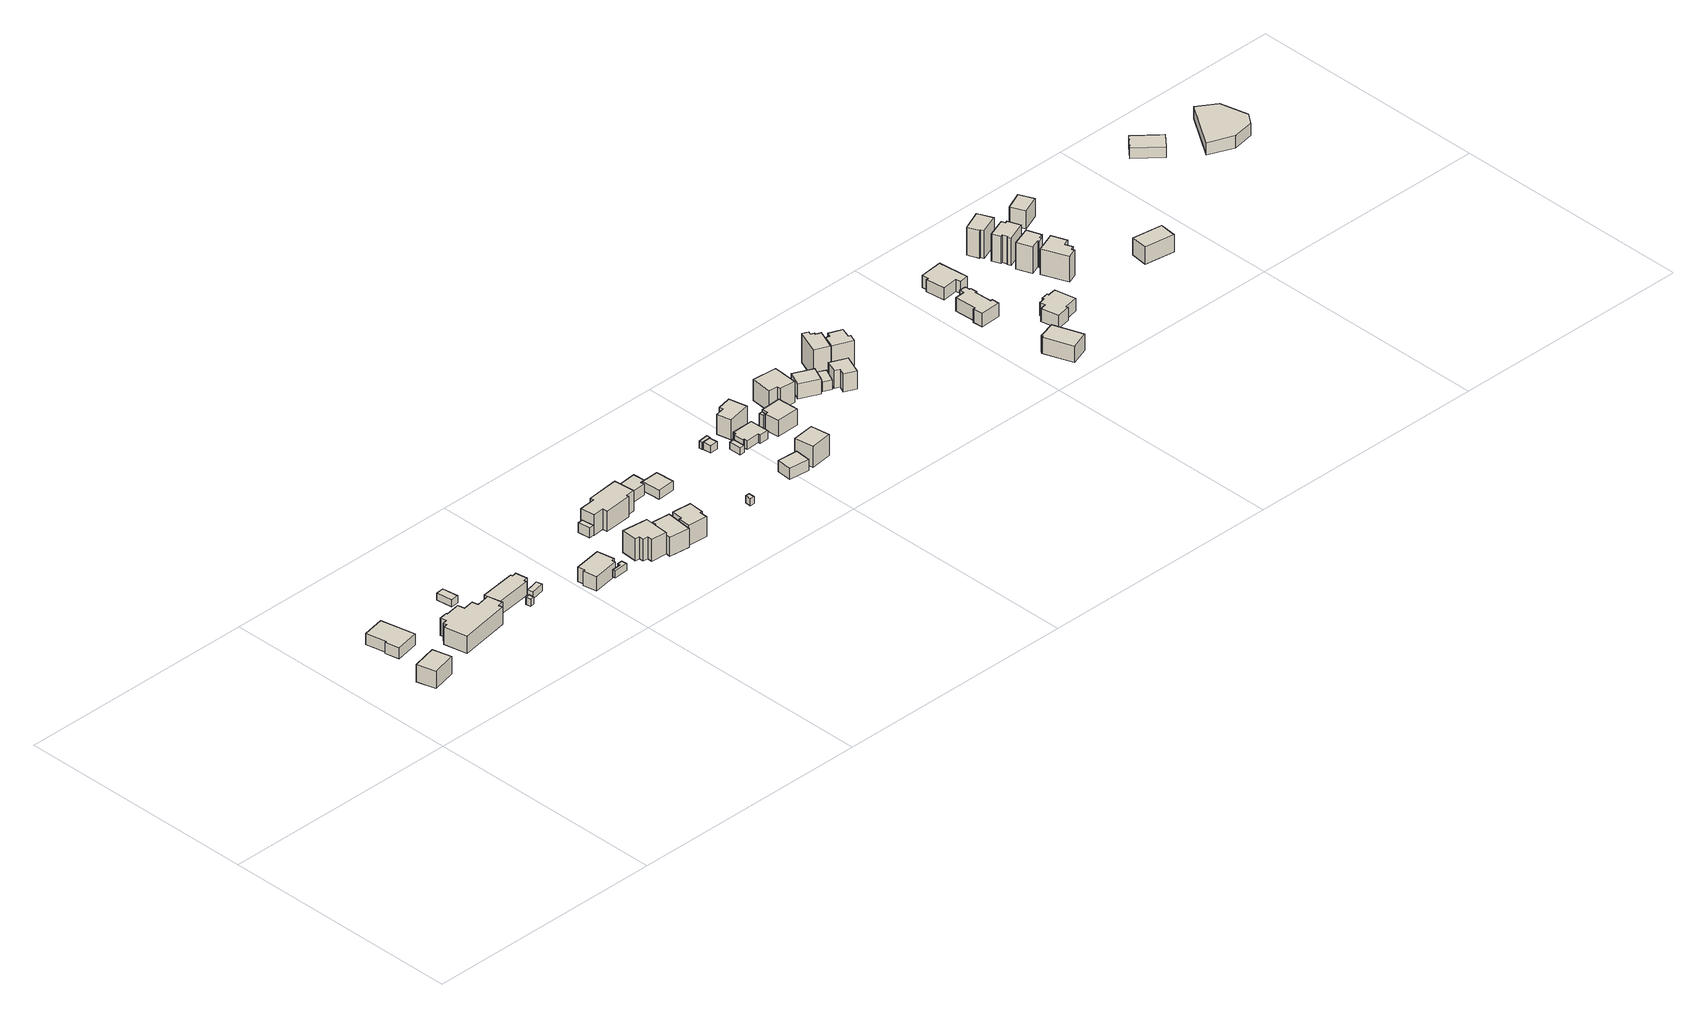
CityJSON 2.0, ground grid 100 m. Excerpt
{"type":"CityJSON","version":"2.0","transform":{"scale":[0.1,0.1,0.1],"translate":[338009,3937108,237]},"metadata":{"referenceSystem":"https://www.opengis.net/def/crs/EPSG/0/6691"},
"CityObjects":{
"building1":{"type":"Building","attributes":{"usage":"411","measuredHeight":8.1,"storeysAboveGround":2,"BuildingIDAttribute.prefecture":"14","BuildingIDAttribute.city":"14151","BuildingDetailAttribute.totalFloorArea":115.67,"BuildingDetailAttribute.buildingFootprintArea":57.83,"BuildingDetailAttribute.buildingStructureType":"601","BuildingDetailAttribute.buildingStructureOrgType":"1","BuildingDetailAttribute.orgUsage":"10","BuildingDetailAttribute.surveyYear":2015,"BuildingLandSlideRiskAttribute.description":"1","BuildingLandSlideRiskAttribute.areaType":"1"},"geometry":[{"type":"Solid","lod":"1","boundaries":[[[[0,1,2,3]],[[2,4,5,3]],[[1,6,4,2]],[[0,7,6,1]],[[3,5,7,0]],[[4,6,7,5]]]]}]},
"building2":{"type":"Building","attributes":{"usage":"451","measuredHeight":7.9,"storeysAboveGround":1,"BuildingIDAttribute.prefecture":"14","BuildingIDAttribute.city":"14151","BuildingDetailAttribute.totalFloorArea":110.04,"BuildingDetailAttribute.buildingFootprintArea":110.04,"BuildingDetailAttribute.buildingStructureType":"601","BuildingDetailAttribute.buildingStructureOrgType":"1","BuildingDetailAttribute.orgUsage":"200","BuildingDetailAttribute.surveyYear":2015,"BuildingLandSlideRiskAttribute.description":"1","BuildingLandSlideRiskAttribute.areaType":"1"},"geometry":[{"type":"Solid","lod":"1","boundaries":[[[[8,9,10,11,12,13]],[[12,14,15,13]],[[11,16,14,12]],[[10,17,16,11]],[[9,18,17,10]],[[8,19,18,9]],[[13,15,19,8]],[[14,16,17,18,19,15]]]]}]},
"building3":{"type":"Building","attributes":{"usage":"411","measuredHeight":9.3,"storeysAboveGround":1,"BuildingIDAttribute.prefecture":"14","BuildingIDAttribute.city":"14151","BuildingDetailAttribute.totalFloorArea":180.13,"BuildingDetailAttribute.buildingFootprintArea":180.13,"BuildingDetailAttribute.buildingStructureType":"601","BuildingDetailAttribute.buildingStructureOrgType":"1","BuildingDetailAttribute.orgUsage":"10","BuildingDetailAttribute.surveyYear":2015,"BuildingLandSlideRiskAttribute.description":"1","BuildingLandSlideRiskAttribute.areaType":"1"},"geometry":[{"type":"Solid","lod":"1","boundaries":[[[[20,21,22,23,24,25,26,27,28,29,30,31,32,33,34,35]],[[34,36,37,35]],[[33,38,36,34]],[[32,39,38,33]],[[31,40,39,32]],[[30,41,40,31]],[[29,42,41,30]],[[28,43,42,29]],[[27,44,43,28]],[[26,45,44,27]],[[25,46,45,26]],[[24,47,46,25]],[[23,48,47,24]],[[22,49,48,23]],[[21,50,49,22]],[[20,51,50,21]],[[35,37,51,20]],[[36,38,39,40,41,42,43,44,45,46,47,48,49,50,51,37]]]]}]},
"building4":{"type":"Building","attributes":{"BuildingIDAttribute.prefecture":"14","BuildingIDAttribute.city":"14151","BuildingDetailAttribute.surveyYear":2015,"BuildingLandSlideRiskAttribute.description":"1","BuildingLandSlideRiskAttribute.areaType":"1"},"geometry":[{"type":"Solid","lod":"1","boundaries":[[[[52,53,54,55]],[[54,56,57,55]],[[53,58,56,54]],[[52,59,58,53]],[[55,57,59,52]],[[56,58,59,57]]]]}]},
"building5":{"type":"Building","attributes":{"BuildingIDAttribute.prefecture":"14","BuildingIDAttribute.city":"14151","BuildingDetailAttribute.surveyYear":2015,"BuildingLandSlideRiskAttribute.description":"1","BuildingLandSlideRiskAttribute.areaType":"1"},"geometry":[{"type":"Solid","lod":"1","boundaries":[[[[60,61,62,63]],[[62,64,65,63]],[[61,66,64,62]],[[60,67,66,61]],[[63,65,67,60]],[[64,66,67,65]]]]}]},
"building6":{"type":"Building","attributes":{"usage":"411","measuredHeight":7.2,"storeysAboveGround":1,"BuildingIDAttribute.prefecture":"14","BuildingIDAttribute.city":"14151","BuildingDetailAttribute.totalFloorArea":89.85,"BuildingDetailAttribute.buildingFootprintArea":89.85,"BuildingDetailAttribute.buildingStructureType":"601","BuildingDetailAttribute.buildingStructureOrgType":"1","BuildingDetailAttribute.orgUsage":"10","BuildingDetailAttribute.surveyYear":2015,"BuildingLandSlideRiskAttribute.description":"1","BuildingLandSlideRiskAttribute.areaType":"1"},"geometry":[{"type":"Solid","lod":"1","boundaries":[[[[68,69,70,71,72,73,74,75]],[[74,76,77,75]],[[73,78,76,74]],[[72,79,78,73]],[[71,80,79,72]],[[70,81,80,71]],[[69,82,81,70]],[[68,83,82,69]],[[75,77,83,68]],[[76,78,79,80,81,82,83,77]]]]}]},
"building7":{"type":"Building","attributes":{"BuildingIDAttribute.prefecture":"14","BuildingIDAttribute.city":"14151","BuildingDetailAttribute.surveyYear":2015,"BuildingLandSlideRiskAttribute.description":"1","BuildingLandSlideRiskAttribute.areaType":"1"},"geometry":[{"type":"Solid","lod":"1","boundaries":[[[[84,85,86,87]],[[86,88,89,87]],[[85,90,88,86]],[[84,91,90,85]],[[87,89,91,84]],[[88,90,91,89]]]]}]},
"building8":{"type":"Building","attributes":{"usage":"411","measuredHeight":6.9,"storeysAboveGround":2,"BuildingIDAttribute.prefecture":"14","BuildingIDAttribute.city":"14151","BuildingDetailAttribute.totalFloorArea":172.6,"BuildingDetailAttribute.buildingFootprintArea":86.3,"BuildingDetailAttribute.buildingStructureType":"601","BuildingDetailAttribute.buildingStructureOrgType":"1","BuildingDetailAttribute.orgUsage":"10","BuildingDetailAttribute.surveyYear":2015,"BuildingLandSlideRiskAttribute.description":"1","BuildingLandSlideRiskAttribute.areaType":"1"},"geometry":[{"type":"Solid","lod":"1","boundaries":[[[[92,93,94,95,96,97,98,99]],[[98,100,101,99]],[[97,102,100,98]],[[96,103,102,97]],[[95,104,103,96]],[[94,105,104,95]],[[93,106,105,94]],[[92,107,106,93]],[[99,101,107,92]],[[100,102,103,104,105,106,107,101]]]]}]},
"building9":{"type":"Building","attributes":{"BuildingIDAttribute.prefecture":"14","BuildingIDAttribute.city":"14151","BuildingDetailAttribute.surveyYear":2015,"BuildingLandSlideRiskAttribute.description":"1","BuildingLandSlideRiskAttribute.areaType":"1"},"geometry":[{"type":"Solid","lod":"1","boundaries":[[[[108,109,110,111,112,113]],[[112,114,115,113]],[[111,116,114,112]],[[110,117,116,111]],[[109,118,117,110]],[[108,119,118,109]],[[113,115,119,108]],[[114,116,117,118,119,115]]]]}]},
"building10":{"type":"Building","attributes":{"usage":"413","measuredHeight":10.2,"storeysAboveGround":2,"BuildingIDAttribute.prefecture":"14","BuildingIDAttribute.city":"14151","BuildingDetailAttribute.totalFloorArea":166.89,"BuildingDetailAttribute.buildingFootprintArea":83.44,"BuildingDetailAttribute.buildingStructureType":"601","BuildingDetailAttribute.buildingStructureOrgType":"1","BuildingDetailAttribute.orgUsage":"30","BuildingDetailAttribute.surveyYear":2015,"BuildingLandSlideRiskAttribute.description":"1","BuildingLandSlideRiskAttribute.areaType":"1"},"geometry":[{"type":"Solid","lod":"1","boundaries":[[[[120,121,122,123,124,125,126,127]],[[126,128,129,127]],[[125,130,128,126]],[[124,131,130,125]],[[123,132,131,124]],[[122,133,132,123]],[[121,134,133,122]],[[120,135,134,121]],[[127,129,135,120]],[[128,130,131,132,133,134,135,129]]]]}]},
"building11":{"type":"Building","attributes":{"usage":"411","measuredHeight":4.6,"storeysAboveGround":2,"BuildingIDAttribute.prefecture":"14","BuildingIDAttribute.city":"14151","BuildingDetailAttribute.totalFloorArea":14.99,"BuildingDetailAttribute.buildingFootprintArea":7.49,"BuildingDetailAttribute.buildingStructureType":"601","BuildingDetailAttribute.buildingStructureOrgType":"1","BuildingDetailAttribute.orgUsage":"10","BuildingDetailAttribute.surveyYear":2015,"BuildingLandSlideRiskAttribute.description":"1","BuildingLandSlideRiskAttribute.areaType":"1"},"geometry":[{"type":"Solid","lod":"1","boundaries":[[[[136,137,138,139]],[[138,140,141,139]],[[137,142,140,138]],[[136,143,142,137]],[[139,141,143,136]],[[140,142,143,141]]]]}]},
"building12":{"type":"Building","attributes":{"usage":"411","measuredHeight":9.8,"storeysAboveGround":2,"BuildingIDAttribute.prefecture":"14","BuildingIDAttribute.city":"14151","BuildingDetailAttribute.totalFloorArea":153.06,"BuildingDetailAttribute.buildingFootprintArea":76.53,"BuildingDetailAttribute.buildingStructureType":"601","BuildingDetailAttribute.buildingStructureOrgType":"1","BuildingDetailAttribute.orgUsage":"10","BuildingDetailAttribute.surveyYear":2015,"BuildingLandSlideRiskAttribute.description":"1","BuildingLandSlideRiskAttribute.areaType":"1"},"geometry":[{"type":"Solid","lod":"1","boundaries":[[[[144,145,146,147,148,149]],[[148,150,151,149]],[[147,152,150,148]],[[146,153,152,147]],[[145,154,153,146]],[[144,155,154,145]],[[149,151,155,144]],[[150,152,153,154,155,151]]]]}]},
"building13":{"type":"Building","attributes":{"usage":"411","measuredHeight":10.1,"storeysAboveGround":2,"BuildingIDAttribute.prefecture":"14","BuildingIDAttribute.city":"14151","BuildingDetailAttribute.totalFloorArea":281.58,"BuildingDetailAttribute.buildingFootprintArea":140.79,"BuildingDetailAttribute.buildingStructureType":"601","BuildingDetailAttribute.buildingStructureOrgType":"1","BuildingDetailAttribute.orgUsage":"10","BuildingDetailAttribute.surveyYear":2015,"BuildingLandSlideRiskAttribute.description":"1","BuildingLandSlideRiskAttribute.areaType":"1"},"geometry":[{"type":"Solid","lod":"1","boundaries":[[[[156,157,158,159,160,161,162,163,164,165]],[[164,166,167,165]],[[163,168,166,164]],[[162,169,168,163]],[[161,170,169,162]],[[160,171,170,161]],[[159,172,171,160]],[[158,173,172,159]],[[157,174,173,158]],[[156,175,174,157]],[[165,167,175,156]],[[166,168,169,170,171,172,173,174,175,167]]]]}]},
"building14":{"type":"Building","attributes":{"usage":"411","measuredHeight":8.8,"storeysAboveGround":2,"BuildingIDAttribute.prefecture":"14","BuildingIDAttribute.city":"14151","BuildingDetailAttribute.totalFloorArea":111.59,"BuildingDetailAttribute.buildingFootprintArea":55.79,"BuildingDetailAttribute.buildingStructureType":"610","BuildingDetailAttribute.buildingStructureOrgType":"2","BuildingDetailAttribute.orgUsage":"10","BuildingDetailAttribute.surveyYear":2015},"geometry":[{"type":"Solid","lod":"1","boundaries":[[[[176,177,178,179,180,181,182,183]],[[182,184,185,183]],[[181,186,184,182]],[[180,187,186,181]],[[179,188,187,180]],[[178,189,188,179]],[[177,190,189,178]],[[176,191,190,177]],[[183,185,191,176]],[[184,186,187,188,189,190,191,185]]]]}]},
"building15":{"type":"Building","attributes":{"usage":"411","measuredHeight":5.6,"storeysAboveGround":1,"BuildingIDAttribute.prefecture":"14","BuildingIDAttribute.city":"14151","BuildingDetailAttribute.totalFloorArea":46.24,"BuildingDetailAttribute.buildingFootprintArea":46.24,"BuildingDetailAttribute.buildingStructureType":"601","BuildingDetailAttribute.buildingStructureOrgType":"1","BuildingDetailAttribute.orgUsage":"10","BuildingDetailAttribute.surveyYear":2015},"geometry":[{"type":"Solid","lod":"1","boundaries":[[[[192,193,194,195,196,197]],[[196,198,199,197]],[[195,200,198,196]],[[194,201,200,195]],[[193,202,201,194]],[[192,203,202,193]],[[197,199,203,192]],[[198,200,201,202,203,199]]]]}]},
"building16":{"type":"Building","attributes":{"usage":"411","measuredHeight":4.3,"storeysAboveGround":1,"BuildingIDAttribute.prefecture":"14","BuildingIDAttribute.city":"14151","BuildingDetailAttribute.totalFloorArea":47.12,"BuildingDetailAttribute.buildingFootprintArea":47.12,"BuildingDetailAttribute.buildingStructureType":"601","BuildingDetailAttribute.buildingStructureOrgType":"1","BuildingDetailAttribute.orgUsage":"10","BuildingDetailAttribute.surveyYear":2015},"geometry":[{"type":"Solid","lod":"1","boundaries":[[[[204,205,206,207]],[[206,208,209,207]],[[205,210,208,206]],[[204,211,210,205]],[[207,209,211,204]],[[208,210,211,209]]]]}]},
"building17":{"type":"Building","attributes":{"BuildingIDAttribute.prefecture":"14","BuildingIDAttribute.city":"14151","BuildingDetailAttribute.surveyYear":2015},"geometry":[{"type":"Solid","lod":"1","boundaries":[[[[212,213,214,215]],[[214,216,217,215]],[[213,218,216,214]],[[212,219,218,213]],[[215,217,219,212]],[[216,218,219,217]]]]}]},
"building18":{"type":"Building","attributes":{"usage":"411","measuredHeight":5.4,"storeysAboveGround":2,"BuildingIDAttribute.prefecture":"14","BuildingIDAttribute.city":"14151","BuildingDetailAttribute.totalFloorArea":93.34,"BuildingDetailAttribute.buildingFootprintArea":46.67,"BuildingDetailAttribute.buildingStructureType":"601","BuildingDetailAttribute.buildingStructureOrgType":"1","BuildingDetailAttribute.orgUsage":"10","BuildingDetailAttribute.surveyYear":2015},"geometry":[{"type":"Solid","lod":"1","boundaries":[[[[220,221,222,223]],[[222,224,225,223]],[[221,226,224,222]],[[220,227,226,221]],[[223,225,227,220]],[[224,226,227,225]]]]}]},
"building19":{"type":"Building","attributes":{"measuredHeight":3.5,"BuildingIDAttribute.prefecture":"14","BuildingIDAttribute.city":"14151","BuildingDetailAttribute.surveyYear":2015},"geometry":[{"type":"Solid","lod":"1","boundaries":[[[[228,229,230,231]],[[230,232,233,231]],[[229,234,232,230]],[[228,235,234,229]],[[231,233,235,228]],[[232,234,235,233]]]]}]},
"building20":{"type":"Building","attributes":{"BuildingIDAttribute.prefecture":"14","BuildingIDAttribute.city":"14151","BuildingDetailAttribute.surveyYear":2015},"geometry":[{"type":"Solid","lod":"1","boundaries":[[[[236,237,238,239]],[[238,240,241,239]],[[237,242,240,238]],[[236,243,242,237]],[[239,241,243,236]],[[240,242,243,241]]]]}]},
"building21":{"type":"Building","attributes":{"BuildingIDAttribute.prefecture":"14","BuildingIDAttribute.city":"14151","BuildingDetailAttribute.surveyYear":2015},"geometry":[{"type":"Solid","lod":"1","boundaries":[[[[244,245,246,247]],[[246,248,249,247]],[[245,250,248,246]],[[244,251,250,245]],[[247,249,251,244]],[[248,250,251,249]]]]}]},
"building22":{"type":"Building","attributes":{"usage":"411","measuredHeight":4.3,"storeysAboveGround":1,"BuildingIDAttribute.prefecture":"14","BuildingIDAttribute.city":"14151","BuildingDetailAttribute.totalFloorArea":59.4,"BuildingDetailAttribute.buildingFootprintArea":59.4,"BuildingDetailAttribute.buildingStructureType":"601","BuildingDetailAttribute.buildingStructureOrgType":"1","BuildingDetailAttribute.orgUsage":"10","BuildingDetailAttribute.surveyYear":2015},"geometry":[{"type":"Solid","lod":"1","boundaries":[[[[252,253,254,255,256,257,258,259,260,261]],[[260,262,263,261]],[[259,264,262,260]],[[258,265,264,259]],[[257,266,265,258]],[[256,267,266,257]],[[255,268,267,256]],[[254,269,268,255]],[[253,270,269,254]],[[252,271,270,253]],[[261,263,271,252]],[[262,264,265,266,267,268,269,270,271,263]]]]}]},
"building23":{"type":"Building","attributes":{"usage":"411","measuredHeight":10,"storeysAboveGround":2,"BuildingIDAttribute.prefecture":"14","BuildingIDAttribute.city":"14151","BuildingDetailAttribute.totalFloorArea":118,"BuildingDetailAttribute.buildingFootprintArea":59,"BuildingDetailAttribute.buildingStructureType":"601","BuildingDetailAttribute.buildingStructureOrgType":"1","BuildingDetailAttribute.orgUsage":"10","BuildingDetailAttribute.surveyYear":2015},"geometry":[{"type":"Solid","lod":"1","boundaries":[[[[272,273,274,275]],[[274,276,277,275]],[[273,278,276,274]],[[272,279,278,273]],[[275,277,279,272]],[[276,278,279,277]]]]}]},
"building24":{"type":"Building","attributes":{"usage":"413","measuredHeight":9.8,"storeysAboveGround":2,"BuildingIDAttribute.prefecture":"14","BuildingIDAttribute.city":"14151","BuildingDetailAttribute.totalFloorArea":96.08,"BuildingDetailAttribute.buildingFootprintArea":48.04,"BuildingDetailAttribute.buildingStructureType":"601","BuildingDetailAttribute.buildingStructureOrgType":"1","BuildingDetailAttribute.orgUsage":"30","BuildingDetailAttribute.surveyYear":2015},"geometry":[{"type":"Solid","lod":"1","boundaries":[[[[280,281,282,283,284,285]],[[284,286,287,285]],[[283,288,286,284]],[[282,289,288,283]],[[281,290,289,282]],[[280,291,290,281]],[[285,287,291,280]],[[286,288,289,290,291,287]]]]}]},
"building25":{"type":"Building","attributes":{"measuredHeight":7,"BuildingIDAttribute.prefecture":"14","BuildingIDAttribute.city":"14151","BuildingDetailAttribute.surveyYear":2015},"geometry":[{"type":"Solid","lod":"1","boundaries":[[[[292,293,294,295]],[[294,296,297,295]],[[293,298,296,294]],[[292,299,298,293]],[[295,297,299,292]],[[296,298,299,297]]]]}]},
"building26":{"type":"Building","attributes":{"usage":"411","measuredHeight":7.8,"storeysAboveGround":2,"BuildingIDAttribute.prefecture":"14","BuildingIDAttribute.city":"14151","BuildingDetailAttribute.totalFloorArea":109.33,"BuildingDetailAttribute.buildingFootprintArea":54.66,"BuildingDetailAttribute.buildingStructureType":"601","BuildingDetailAttribute.buildingStructureOrgType":"1","BuildingDetailAttribute.orgUsage":"10","BuildingDetailAttribute.surveyYear":2015},"geometry":[{"type":"Solid","lod":"1","boundaries":[[[[300,301,302,303,304,305]],[[304,306,307,305]],[[303,308,306,304]],[[302,309,308,303]],[[301,310,309,302]],[[300,311,310,301]],[[305,307,311,300]],[[306,308,309,310,311,307]]]]}]},
"building27":{"type":"Building","attributes":{"usage":"411","measuredHeight":10.2,"storeysAboveGround":2,"BuildingIDAttribute.prefecture":"14","BuildingIDAttribute.city":"14151","BuildingDetailAttribute.totalFloorArea":139.06,"BuildingDetailAttribute.buildingFootprintArea":69.53,"BuildingDetailAttribute.buildingStructureType":"601","BuildingDetailAttribute.buildingStructureOrgType":"1","BuildingDetailAttribute.orgUsage":"10","BuildingDetailAttribute.surveyYear":2015},"geometry":[{"type":"Solid","lod":"1","boundaries":[[[[312,313,314,315,316,317]],[[316,318,319,317]],[[315,320,318,316]],[[314,321,320,315]],[[313,322,321,314]],[[312,323,322,313]],[[317,319,323,312]],[[318,320,321,322,323,319]]]]}]},
"building28":{"type":"Building","attributes":{"usage":"413","measuredHeight":6.7,"storeysAboveGround":2,"BuildingIDAttribute.prefecture":"14","BuildingIDAttribute.city":"14151","BuildingDetailAttribute.totalFloorArea":97.65,"BuildingDetailAttribute.buildingFootprintArea":48.83,"BuildingDetailAttribute.buildingStructureType":"601","BuildingDetailAttribute.buildingStructureOrgType":"1","BuildingDetailAttribute.orgUsage":"30","BuildingDetailAttribute.surveyYear":2015},"geometry":[{"type":"Solid","lod":"1","boundaries":[[[[324,325,326,327]],[[326,328,329,327]],[[325,330,328,326]],[[324,331,330,325]],[[327,329,331,324]],[[328,330,331,329]]]]}]},
"building29":{"type":"Building","attributes":{"usage":"413","measuredHeight":4.4,"storeysAboveGround":2,"BuildingIDAttribute.prefecture":"14","BuildingIDAttribute.city":"14151","BuildingDetailAttribute.totalFloorArea":30.79,"BuildingDetailAttribute.buildingFootprintArea":15.39,"BuildingDetailAttribute.buildingStructureType":"601","BuildingDetailAttribute.buildingStructureOrgType":"1","BuildingDetailAttribute.orgUsage":"30","BuildingDetailAttribute.surveyYear":2015},"geometry":[{"type":"Solid","lod":"1","boundaries":[[[[332,333,334,335]],[[334,336,337,335]],[[333,338,336,334]],[[332,339,338,333]],[[335,337,339,332]],[[336,338,339,337]]]]}]},
"building30":{"type":"Building","attributes":{"usage":"411","measuredHeight":8.7,"storeysAboveGround":2,"BuildingIDAttribute.prefecture":"14","BuildingIDAttribute.city":"14151","BuildingDetailAttribute.totalFloorArea":93.08,"BuildingDetailAttribute.buildingFootprintArea":46.54,"BuildingDetailAttribute.buildingStructureType":"601","BuildingDetailAttribute.buildingStructureOrgType":"1","BuildingDetailAttribute.orgUsage":"10","BuildingDetailAttribute.surveyYear":2015,"BuildingLandSlideRiskAttribute.description":"1","BuildingLandSlideRiskAttribute.areaType":"1"},"geometry":[{"type":"Solid","lod":"1","boundaries":[[[[340,341,342,343,344,345]],[[344,346,347,345]],[[343,348,346,344]],[[342,349,348,343]],[[341,350,349,342]],[[340,351,350,341]],[[345,347,351,340]],[[346,348,349,350,351,347]]]]}]},
"building31":{"type":"Building","attributes":{"usage":"411","measuredHeight":13.4,"storeysAboveGround":1,"BuildingIDAttribute.prefecture":"14","BuildingIDAttribute.city":"14151","BuildingDetailAttribute.totalFloorArea":47.62,"BuildingDetailAttribute.buildingFootprintArea":47.62,"BuildingDetailAttribute.buildingStructureType":"601","BuildingDetailAttribute.buildingStructureOrgType":"1","BuildingDetailAttribute.orgUsage":"10","BuildingDetailAttribute.surveyYear":2015,"BuildingLandSlideRiskAttribute.description":"1","BuildingLandSlideRiskAttribute.areaType":"1"},"geometry":[{"type":"Solid","lod":"1","boundaries":[[[[352,353,354,355,356,357,358,359]],[[358,360,361,359]],[[357,362,360,358]],[[356,363,362,357]],[[355,364,363,356]],[[354,365,364,355]],[[353,366,365,354]],[[352,367,366,353]],[[359,361,367,352]],[[360,362,363,364,365,366,367,361]]]]}]},
"building32":{"type":"Building","attributes":{"usage":"411","measuredHeight":11.8,"storeysAboveGround":1,"BuildingIDAttribute.prefecture":"14","BuildingIDAttribute.city":"14151","BuildingDetailAttribute.totalFloorArea":46.98,"BuildingDetailAttribute.buildingFootprintArea":46.98,"BuildingDetailAttribute.buildingStructureType":"601","BuildingDetailAttribute.buildingStructureOrgType":"1","BuildingDetailAttribute.orgUsage":"10","BuildingDetailAttribute.surveyYear":2015,"BuildingLandSlideRiskAttribute.description":"1","BuildingLandSlideRiskAttribute.areaType":"1"},"geometry":[{"type":"Solid","lod":"1","boundaries":[[[[368,369,370,371,372,373,374,375]],[[374,376,377,375]],[[373,378,376,374]],[[372,379,378,373]],[[371,380,379,372]],[[370,381,380,371]],[[369,382,381,370]],[[368,383,382,369]],[[375,377,383,368]],[[376,378,379,380,381,382,383,377]]]]}]},
"building33":{"type":"Building","attributes":{"usage":"411","measuredHeight":8.2,"storeysAboveGround":1,"BuildingIDAttribute.prefecture":"14","BuildingIDAttribute.city":"14151","BuildingDetailAttribute.totalFloorArea":84.4,"BuildingDetailAttribute.buildingFootprintArea":84.4,"BuildingDetailAttribute.buildingStructureType":"601","BuildingDetailAttribute.buildingStructureOrgType":"1","BuildingDetailAttribute.orgUsage":"10","BuildingDetailAttribute.surveyYear":2015,"BuildingLandSlideRiskAttribute.description":"1","BuildingLandSlideRiskAttribute.areaType":"2"},"geometry":[{"type":"Solid","lod":"1","boundaries":[[[[384,385,386,387,388,389]],[[388,390,391,389]],[[387,392,390,388]],[[386,393,392,387]],[[385,394,393,386]],[[384,395,394,385]],[[389,391,395,384]],[[390,392,393,394,395,391]]]]}]},
"building34":{"type":"Building","attributes":{"usage":"411","measuredHeight":6.4,"storeysAboveGround":1,"BuildingIDAttribute.prefecture":"14","BuildingIDAttribute.city":"14151","BuildingDetailAttribute.totalFloorArea":82.77,"BuildingDetailAttribute.buildingFootprintArea":82.77,"BuildingDetailAttribute.buildingStructureType":"601","BuildingDetailAttribute.buildingStructureOrgType":"1","BuildingDetailAttribute.orgUsage":"10","BuildingDetailAttribute.surveyYear":2015,"BuildingLandSlideRiskAttribute.description":"1","BuildingLandSlideRiskAttribute.areaType":"1"},"geometry":[{"type":"Solid","lod":"1","boundaries":[[[[396,397,398,399,400,401,402,403,404,405,406,407,408,409]],[[408,410,411,409]],[[407,412,410,408]],[[406,413,412,407]],[[405,414,413,406]],[[404,415,414,405]],[[403,416,415,404]],[[402,417,416,403]],[[401,418,417,402]],[[400,419,418,401]],[[399,420,419,400]],[[398,421,420,399]],[[397,422,421,398]],[[396,423,422,397]],[[409,411,423,396]],[[410,412,413,414,415,416,417,418,419,420,421,422,423,411]]]]}]},
"building35":{"type":"Building","attributes":{"usage":"411","measuredHeight":11.6,"storeysAboveGround":1,"BuildingIDAttribute.prefecture":"14","BuildingIDAttribute.city":"14151","BuildingDetailAttribute.totalFloorArea":92.75,"BuildingDetailAttribute.buildingFootprintArea":92.75,"BuildingDetailAttribute.buildingStructureType":"601","BuildingDetailAttribute.buildingStructureOrgType":"1","BuildingDetailAttribute.orgUsage":"10","BuildingDetailAttribute.surveyYear":2015,"BuildingLandSlideRiskAttribute.description":"1","BuildingLandSlideRiskAttribute.areaType":"1"},"geometry":[{"type":"Solid","lod":"1","boundaries":[[[[424,425,426,427,428,429,430,431]],[[430,432,433,431]],[[429,434,432,430]],[[428,435,434,429]],[[427,436,435,428]],[[426,437,436,427]],[[425,438,437,426]],[[424,439,438,425]],[[431,433,439,424]],[[432,434,435,436,437,438,439,433]]]]}]},
"building36":{"type":"Building","attributes":{"usage":"411","measuredHeight":6.8,"storeysAboveGround":1,"BuildingIDAttribute.prefecture":"14","BuildingIDAttribute.city":"14151","BuildingDetailAttribute.totalFloorArea":85.32,"BuildingDetailAttribute.buildingFootprintArea":85.32,"BuildingDetailAttribute.buildingStructureType":"601","BuildingDetailAttribute.buildingStructureOrgType":"1","BuildingDetailAttribute.orgUsage":"10","BuildingDetailAttribute.surveyYear":2015,"BuildingLandSlideRiskAttribute.description":"1","BuildingLandSlideRiskAttribute.areaType":"2"},"geometry":[{"type":"Solid","lod":"1","boundaries":[[[[440,441,442,443,444,445,446,447,448,449,450,451]],[[450,452,453,451]],[[449,454,452,450]],[[448,455,454,449]],[[447,456,455,448]],[[446,457,456,447]],[[445,458,457,446]],[[444,459,458,445]],[[443,460,459,444]],[[442,461,460,443]],[[441,462,461,442]],[[440,463,462,441]],[[451,453,463,440]],[[452,454,455,456,457,458,459,460,461,462,463,453]]]]}]},
"building37":{"type":"Building","attributes":{"usage":"411","measuredHeight":12.1,"storeysAboveGround":2,"BuildingIDAttribute.prefecture":"14","BuildingIDAttribute.city":"14151","BuildingDetailAttribute.totalFloorArea":89.22,"BuildingDetailAttribute.buildingFootprintArea":44.61,"BuildingDetailAttribute.buildingStructureType":"601","BuildingDetailAttribute.buildingStructureOrgType":"1","BuildingDetailAttribute.orgUsage":"10","BuildingDetailAttribute.surveyYear":2015,"BuildingLandSlideRiskAttribute.description":"1","BuildingLandSlideRiskAttribute.areaType":"1"},"geometry":[{"type":"Solid","lod":"1","boundaries":[[[[464,465,466,467,468,469,470,471]],[[470,472,473,471]],[[469,474,472,470]],[[468,475,474,469]],[[467,476,475,468]],[[466,477,476,467]],[[465,478,477,466]],[[464,479,478,465]],[[471,473,479,464]],[[472,474,475,476,477,478,479,473]]]]}]},
"building38":{"type":"Building","attributes":{"usage":"411","measuredHeight":12.2,"storeysAboveGround":2,"BuildingIDAttribute.prefecture":"14","BuildingIDAttribute.city":"14151","BuildingDetailAttribute.totalFloorArea":103.56,"BuildingDetailAttribute.buildingFootprintArea":51.78,"BuildingDetailAttribute.buildingStructureType":"601","BuildingDetailAttribute.buildingStructureOrgType":"1","BuildingDetailAttribute.orgUsage":"10","BuildingDetailAttribute.surveyYear":2015,"BuildingLandSlideRiskAttribute.description":"1","BuildingLandSlideRiskAttribute.areaType":"1"},"geometry":[{"type":"Solid","lod":"1","boundaries":[[[[480,481,482,483,484,485,486,487,488,489]],[[488,490,491,489]],[[487,492,490,488]],[[486,493,492,487]],[[485,494,493,486]],[[484,495,494,485]],[[483,496,495,484]],[[482,497,496,483]],[[481,498,497,482]],[[480,499,498,481]],[[489,491,499,480]],[[490,492,493,494,495,496,497,498,499,491]]]]}]},
"building39":{"type":"Building","attributes":{"usage":"411","measuredHeight":11.4,"storeysAboveGround":2,"BuildingIDAttribute.prefecture":"14","BuildingIDAttribute.city":"14151","BuildingDetailAttribute.totalFloorArea":139.9,"BuildingDetailAttribute.buildingFootprintArea":69.95,"BuildingDetailAttribute.buildingStructureType":"601","BuildingDetailAttribute.buildingStructureOrgType":"1","BuildingDetailAttribute.orgUsage":"10","BuildingDetailAttribute.surveyYear":2015,"BuildingLandSlideRiskAttribute.description":"1","BuildingLandSlideRiskAttribute.areaType":"1"},"geometry":[{"type":"Solid","lod":"1","boundaries":[[[[500,501,502,503,504,505,506,507]],[[506,508,509,507]],[[505,510,508,506]],[[504,511,510,505]],[[503,512,511,504]],[[502,513,512,503]],[[501,514,513,502]],[[500,515,514,501]],[[507,509,515,500]],[[508,510,511,512,513,514,515,509]]]]}]},
"building40":{"type":"Building","attributes":{"usage":"411","measuredHeight":12.6,"storeysAboveGround":2,"BuildingIDAttribute.prefecture":"14","BuildingIDAttribute.city":"14151","BuildingDetailAttribute.totalFloorArea":97,"BuildingDetailAttribute.buildingFootprintArea":48.5,"BuildingDetailAttribute.buildingStructureType":"601","BuildingDetailAttribute.buildingStructureOrgType":"1","BuildingDetailAttribute.orgUsage":"10","BuildingDetailAttribute.surveyYear":2015,"BuildingLandSlideRiskAttribute.description":"1","BuildingLandSlideRiskAttribute.areaType":"1"},"geometry":[{"type":"Solid","lod":"1","boundaries":[[[[516,517,518,519,520,521]],[[520,522,523,521]],[[519,524,522,520]],[[518,525,524,519]],[[517,526,525,518]],[[516,527,526,517]],[[521,523,527,516]],[[522,524,525,526,527,523]]]]}]},
"building41":{"type":"Building","attributes":{"usage":"411","measuredHeight":9.1,"storeysAboveGround":1,"BuildingIDAttribute.prefecture":"14","BuildingIDAttribute.city":"14151","BuildingDetailAttribute.totalFloorArea":42.41,"BuildingDetailAttribute.buildingFootprintArea":42.41,"BuildingDetailAttribute.buildingStructureType":"601","BuildingDetailAttribute.buildingStructureOrgType":"1","BuildingDetailAttribute.orgUsage":"10","BuildingDetailAttribute.surveyYear":2015,"BuildingLandSlideRiskAttribute.description":"1","BuildingLandSlideRiskAttribute.areaType":"1"},"geometry":[{"type":"Solid","lod":"1","boundaries":[[[[528,529,530,531]],[[530,532,533,531]],[[529,534,532,530]],[[528,535,534,529]],[[531,533,535,528]],[[532,534,535,533]]]]}]},
"building42":{"type":"Building","attributes":{"measuredHeight":14.5,"BuildingIDAttribute.prefecture":"14","BuildingIDAttribute.city":"14151","BuildingDetailAttribute.surveyYear":2015,"BuildingLandSlideRiskAttribute.description":"1","BuildingLandSlideRiskAttribute.areaType":"1"},"geometry":[{"type":"Solid","lod":"1","boundaries":[[[[536,537,538,539]],[[538,540,541,539]],[[537,542,540,538]],[[536,543,542,537]],[[539,541,543,536]],[[540,542,543,541]]]]}]},
"building43":{"type":"Building","attributes":{"usage":"431","measuredHeight":5.2,"storeysAboveGround":1,"BuildingIDAttribute.prefecture":"14","BuildingIDAttribute.city":"14151","BuildingDetailAttribute.totalFloorArea":77.55,"BuildingDetailAttribute.buildingFootprintArea":77.55,"BuildingDetailAttribute.buildingStructureType":"610","BuildingDetailAttribute.buildingStructureOrgType":"2","BuildingDetailAttribute.orgUsage":"143","BuildingDetailAttribute.surveyYear":2015,"BuildingLandSlideRiskAttribute.description":"1","BuildingLandSlideRiskAttribute.areaType":"1"},"geometry":[{"type":"Solid","lod":"1","boundaries":[[[[544,545,546,547]],[[546,548,549,547]],[[545,550,548,546]],[[544,551,550,545]],[[547,549,551,544]],[[548,550,551,549]]]]}]},
"building44":{"type":"Building","attributes":{"usage":"431","measuredHeight":9.1,"storeysAboveGround":1,"BuildingIDAttribute.prefecture":"14","BuildingIDAttribute.city":"14151","BuildingDetailAttribute.totalFloorArea":237.45,"BuildingDetailAttribute.buildingFootprintArea":237.45,"BuildingDetailAttribute.buildingStructureType":"610","BuildingDetailAttribute.buildingStructureOrgType":"2","BuildingDetailAttribute.orgUsage":"143","BuildingDetailAttribute.surveyYear":2015,"BuildingLandSlideRiskAttribute.description":"1","BuildingLandSlideRiskAttribute.areaType":"1"},"geometry":[{"type":"Solid","lod":"1","boundaries":[[[[552,553,554,555,556,557]],[[556,558,559,557]],[[555,560,558,556]],[[554,561,560,555]],[[553,562,561,554]],[[552,563,562,553]],[[557,559,563,552]],[[558,560,561,562,563,559]]]]}]}
},
"vertices":[
[110,163,206],[129,86,206],[28,62,206],[9,139,206],[28,62,280],[9,139,280],[129,86,280],[110,163,280],
[91,369,172],[74,453,172],[165,471,172],[194,331,172],[96,311,172],[84,368,172],[96,311,219],[84,368,219],[194,331,219],[165,471,219],[74,453,219],[91,369,219],
[262,144,195],[244,241,195],[261,244,195],[258,259,195],[278,263,195],[273,287,195],[307,293,195],[308,288,195],[369,299,195],[374,270,195],[418,278,195],[423,253,195],[481,264,195],[492,203,195],[469,198,195],[472,182,195],[469,198,268],[472,182,268],[492,203,268],[481,264,268],[423,253,268],[418,278,268],[374,270,268],[369,299,268],[308,288,268],[307,293,268],[273,287,268],[278,263,268],[258,259,268],[261,244,268],[244,241,268],[262,144,268],
[456,460,183],[464,394,183],[432,391,183],[424,456,183],[432,391,213],[424,456,213],[464,394,213],[456,460,213],
[604,162,224],[586,160,224],[584,181,224],[603,183,224],[584,181,254],[603,183,254],[586,160,254],[604,162,254],
[638,310,198],[639,302,198],[658,305,198],[665,256,198],[648,254,198],[649,243,198],[498,222,198],[489,290,198],[498,222,256],[489,290,256],[649,243,256],[648,254,256],[665,256,256],[658,305,256],[639,302,256],[638,310,256],
[675,222,223],[680,198,223],[625,186,223],[620,209,223],[625,186,253],[620,209,253],[680,198,253],[675,222,253],
[796,106,240],[791,135,240],[904,153,240],[916,81,240],[903,79,240],[905,66,240],[797,48,240],[787,105,240],[797,48,301],[787,105,301],[905,66,301],[903,79,301],[916,81,301],[904,153,301],[791,135,301],[796,106,301],
[926,62,250],[925,73,250],[945,75,250],[947,53,250],[888,48,250],[887,59,250],[888,48,280],[887,59,280],[947,53,280],[945,75,280],[925,73,280],[926,62,280],
[1130,137,240],[1123,35,240],[1057,39,240],[1058,60,240],[1036,61,240],[1037,80,240],[1019,82,240],[1024,148,240],[1019,82,332],[1024,148,332],[1037,80,332],[1036,61,332],[1058,60,332],[1057,39,332],[1123,35,332],[1130,137,332],
[1054,377,204],[1059,327,204],[1038,325,204],[1033,375,204],[1038,325,246],[1033,375,246],[1059,327,246],[1054,377,246],
[1144,107,239],[1146,125,239],[1219,118,239],[1208,9,239],[1123,18,239],[1133,109,239],[1123,18,319],[1133,109,319],[1208,9,319],[1219,118,319],[1146,125,319],[1144,107,319],
[1126,395,200],[1124,410,200],[1256,422,200],[1264,336,200],[1225,332,200],[1226,323,200],[1112,313,200],[1110,334,200],[1064,329,200],[1058,389,200],[1064,329,286],[1058,389,286],[1110,334,286],[1112,313,286],[1226,323,286],[1225,332,286],[1264,336,286],[1256,422,286],[1124,410,286],[1126,395,286],
[1229,69,237],[1233,115,237],[1313,108,237],[1308,46,237],[1299,47,237],[1297,13,237],[1216,18,237],[1220,69,237],[1216,18,322],[1220,69,322],[1297,13,322],[1299,47,322],[1308,46,322],[1313,108,322],[1233,115,322],[1229,69,322],
[1366,440,202],[1370,392,202],[1351,390,202],[1353,375,202],[1272,368,202],[1267,431,202],[1272,368,249],[1267,431,249],[1353,375,249],[1351,390,249],[1370,392,249],[1366,440,249],
[1427,388,216],[1431,311,216],[1358,307,216],[1354,385,216],[1358,307,254],[1354,385,254],[1431,311,254],[1427,388,254],
[1525,51,247],[1542,51,247],[1542,26,247],[1524,26,247],[1542,26,277],[1524,26,277],[1542,51,277],[1525,51,277],
[1746,114,236],[1830,107,236],[1825,44,236],[1741,51,236],[1825,44,284],[1741,51,284],[1830,107,284],[1746,114,284],
[1716,420,208],[1719,386,208],[1686,383,208],[1683,417,208],[1686,383,239],[1683,417,239],[1719,386,239],[1716,420,239],
[1720,437,208],[1721,422,208],[1680,419,208],[1679,433,208],[1680,419,238],[1679,433,238],[1721,422,238],[1720,437,238],
[1758,344,219],[1760,293,219],[1739,293,219],[1738,343,219],[1739,293,249],[1738,343,249],[1760,293,249],[1758,344,249],
[1773,313,219],[1772,357,219],[1783,358,219],[1782,369,219],[1871,372,219],[1873,293,219],[1837,292,219],[1836,301,219],[1779,299,219],[1779,313,219],[1779,299,256],[1779,313,256],[1836,301,256],[1837,292,256],[1873,293,256],[1871,372,256],[1782,369,256],[1783,358,256],[1772,357,256],[1773,313,256],
[1940,147,224],[1950,68,224],[1860,57,224],[1850,136,224],[1860,57,314],[1850,136,314],[1950,68,314],[1940,147,314],
[1825,463,201],[1821,478,201],[1880,490,201],[1895,415,201],[1799,396,201],[1787,455,201],[1799,396,286],[1787,455,286],[1895,415,286],[1880,490,286],[1821,478,286],[1825,463,286],
[1915,363,219],[1915,346,219],[1902,345,219],[1902,363,219],[1902,345,279],[1902,363,279],[1915,346,279],[1915,363,279],
[1917,338,218],[1916,363,218],[2001,367,218],[2005,282,218],[1910,279,218],[1907,338,218],[1910,279,287],[1907,338,287],[2005,282,287],[2001,367,287],[1916,363,287],[1917,338,287],
[2120,503,200],[2112,401,200],[2046,406,200],[2047,421,200],[2011,423,200],[2019,511,200],[2011,423,289],[2019,511,289],[2047,421,289],[2046,406,289],[2112,401,289],[2120,503,289],
[2251,442,190],[2222,382,190],[2144,418,190],[2172,479,190],[2144,418,253],[2172,479,253],[2222,382,253],[2251,442,253],
[2291,426,193],[2264,370,193],[2232,385,193],[2259,442,193],[2232,385,235],[2259,442,235],[2264,370,235],[2291,426,235],
[2341,325,180],[2294,346,180],[2307,374,180],[2286,383,180],[2307,432,180],[2375,403,180],[2307,432,256],[2375,403,256],[2286,383,256],[2307,374,256],[2294,346,256],[2341,325,256],
[2387,609,131],[2381,596,131],[2397,589,131],[2394,583,131],[2414,574,131],[2380,495,131],[2324,520,131],[2364,619,131],[2324,520,256],[2364,619,256],[2380,495,256],[2414,574,256],[2394,583,256],[2397,589,256],[2381,596,256],[2387,609,256],
[2480,535,149],[2465,494,149],[2474,491,149],[2462,461,149],[2382,491,149],[2402,544,149],[2420,538,149],[2427,555,149],[2420,538,257],[2427,555,257],[2402,544,257],[2382,491,257],[2462,461,257],[2474,491,257],[2465,494,257],[2480,535,257],
[3136,59,26],[3095,178,26],[3102,180,26],[3100,186,26],[3171,207,26],[3213,86,26],[3171,207,95],[3213,86,95],[3100,186,95],[3102,180,95],[3095,178,95],[3136,59,95],
[3156,589,6],[3157,561,6],[3151,561,6],[3154,488,6],[3162,489,6],[3163,458,6],[3079,454,6],[3077,496,6],[3085,496,6],[3081,586,6],[3122,588,6],[3121,608,6],[3149,608,6],[3150,588,6],[3149,608,63],[3150,588,63],[3121,608,63],[3122,588,63],[3081,586,63],[3085,496,63],[3077,496,63],[3079,454,63],[3163,458,63],[3162,489,63],[3154,488,63],[3151,561,63],[3157,561,63],[3156,589,63],
[3165,647,8],[3161,666,8],[3096,658,8],[3087,738,8],[3097,738,8],[3095,766,8],[3189,775,8],[3202,651,8],[3189,775,59],[3202,651,59],[3095,766,59],[3097,738,59],[3087,738,59],[3096,658,59],[3161,666,59],[3165,647,59],
[3289,244,34],[3232,234,34],[3218,307,34],[3245,312,34],[3241,335,34],[3267,340,34],[3266,348,34],[3295,354,34],[3296,346,34],[3330,352,34],[3347,265,34],[3288,254,34],[3347,265,89],[3288,254,89],[3330,352,89],[3296,346,89],[3295,354,89],[3266,348,89],[3267,340,89],[3241,335,89],[3245,312,89],[3218,307,89],[3232,234,89],[3289,244,89],
[3422,518,70],[3425,509,70],[3404,502,70],[3402,508,70],[3363,494,70],[3341,554,70],[3419,582,70],[3439,524,70],[3419,582,182],[3439,524,182],[3341,554,182],[3363,494,182],[3402,508,182],[3404,502,182],[3425,509,182],[3422,518,182],
[3425,611,70],[3343,579,70],[3338,593,70],[3343,595,70],[3335,614,70],[3328,611,70],[3314,646,70],[3390,675,70],[3396,658,70],[3405,662,70],[3396,658,186],[3405,662,186],[3390,675,186],[3314,646,186],[3328,611,186],[3335,614,186],[3343,595,186],[3338,593,186],[3343,579,186],[3425,611,186],
[3455,429,72],[3467,398,72],[3452,392,72],[3456,381,72],[3416,365,72],[3376,470,72],[3458,501,72],[3481,439,72],[3458,501,180],[3481,439,180],[3376,470,180],[3416,365,180],[3456,381,180],[3452,392,180],[3467,398,180],[3455,429,180],
[3310,698,61],[3306,696,61],[3287,741,61],[3370,776,61],[3395,715,61],[3316,684,61],[3395,715,179],[3316,684,179],[3370,776,179],[3287,741,179],[3306,696,179],[3310,698,179],
[3468,713,113],[3541,745,113],[3566,686,113],[3492,655,113],[3566,686,189],[3492,655,189],[3541,745,189],[3468,713,189],
[3644,285,113],[3767,268,113],[3758,198,113],[3635,216,113],[3758,198,186],[3635,216,186],[3767,268,186],[3644,285,186],
[4121,601,127],[4026,685,127],[4075,740,127],[4170,656,127],[4075,740,172],[4170,656,172],[4026,685,172],[4121,601,172],
[4356,703,121],[4432,653,121],[4458,538,121],[4425,492,121],[4337,477,121],[4235,519,121],[4337,477,173],[4235,519,173],[4425,492,173],[4458,538,173],[4432,653,173],[4356,703,173]
]}
